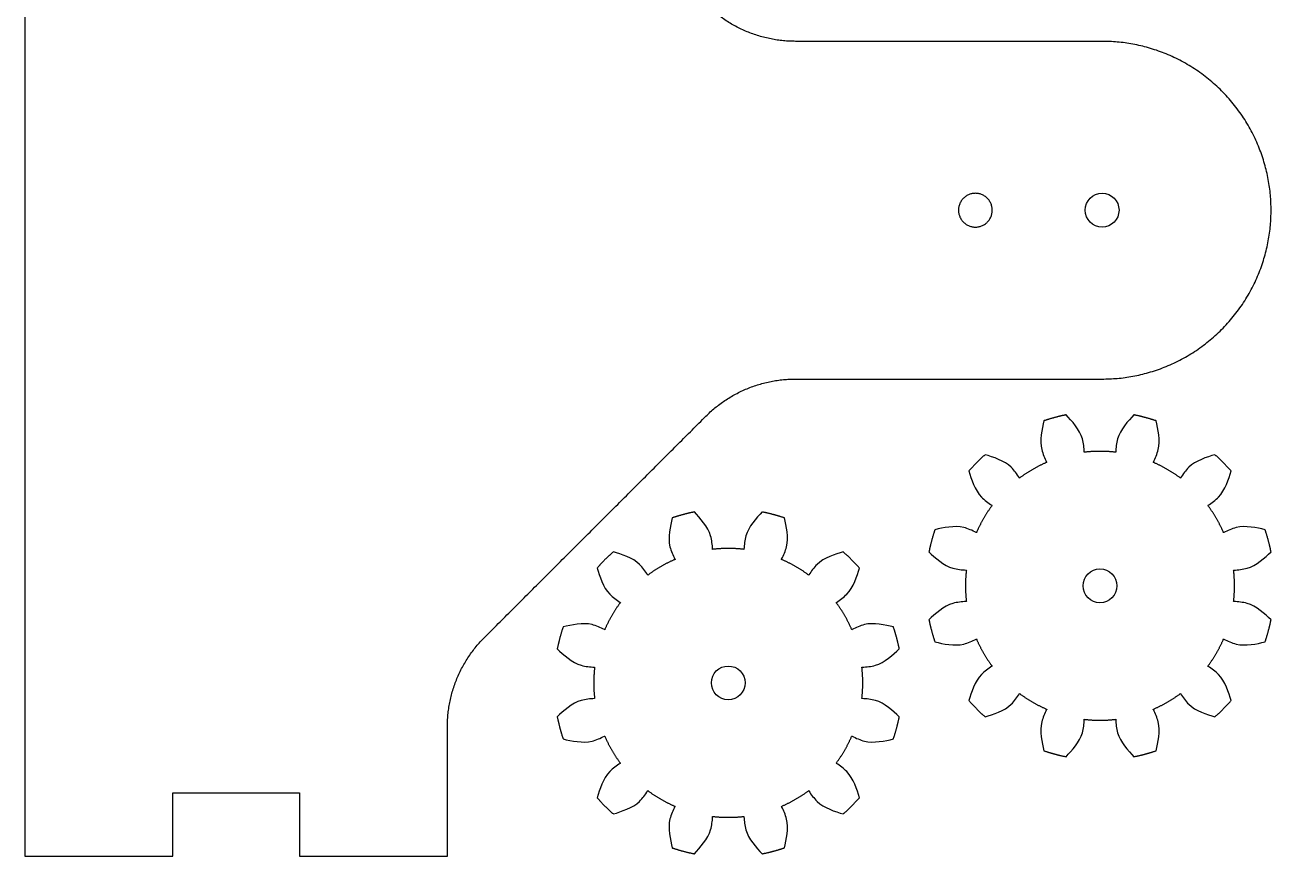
# Model space of a CAD drawing. Header units: millimetres. Extents: x 1087 to 1569, y -1965 to 141.
# Drawn here: x 1091.5 to 1386.5, y -1108 to -911.1 of the extents above; entities that cross this region are included whole.
import ezdxf

# ---------------------------------------------------------------- set-up
doc = ezdxf.new("R2010")
doc.units = ezdxf.units.MM
doc.header["$MEASUREMENT"] = 0
doc.layers.add('exterior', color=96, linetype='Continuous', true_color=0x008000)
doc.layers.add('interior', color=1, linetype='Continuous', true_color=0xff0000)

msp = doc.modelspace()

# ---------------------------------------------------------------- linework, layer by layer
at = {"layer": 'exterior'}
for points, degree in [([(1091.5, -906.21, 0), (1091.5, -955, 0), (1091.5, -1003.79, 0)], 2), ([(1346.5, -915), (1310.21, -915), (1273.93, -915)], 2), ([(1273.93, -995), (1310.21, -995), (1346.5, -995)], 2), ([(1091.5, -1003.79, 0), (1091.5, -1048.39, 0), (1091.5, -1093, 0)], 2), ([(1200.29, -1056.21), (1226.5, -1030), (1252.71, -1003.79)], 2), ([(1349.72, -1012.27), (1349.72, -1012.29), (1349.72, -1012.32), (1349.72, -1012.34)], 3), ([(1261.72, -1035.27), (1261.72, -1035.29), (1261.72, -1035.32), (1261.72, -1035.34)], 3), ([(1191.5, -1093, 0), (1191.5, -1085.21, 0), (1191.5, -1077.43)], 2), ([(1091.5, -1093, 0), (1091.5, -1100.5, 0), (1091.5, -1108)], 2), ([(1126.5, -1108), (1126.5, -1100.5, 0), (1126.5, -1093, 0)], 2), ([(1126.5, -1093, 0), (1141.5, -1093, 0), (1156.5, -1093)], 2), ([(1156.5, -1093), (1156.5, -1100.5, 0), (1156.5, -1108, 0)], 2), ([(1191.5, -1108), (1191.5, -1100.5, 0), (1191.5, -1093, 0)], 2), ([(1091.5, -1108), (1109, -1108), (1126.5, -1108)], 2), ([(1156.5, -1108, 0), (1174, -1108, 0), (1191.5, -1108)], 2)]:
    msp.add_open_spline(points, degree=degree, dxfattribs=at)
for points, weights, degree in [([(1273.93, -915), (1261.5, -915), (1252.71, -906.21)], [1, 0.923879532511, 1], 2), ([(1252.71, -1003.79), (1261.5, -995), (1273.93, -995)], [1, 0.923879532511, 1], 2), ([(1337.97, -1003.48), (1336.19, -1003.84), (1334.43, -1004.31), (1332.71, -1004.89)], [1, 0.998547387537, 0.998547387537, 1], 3), ([(1359.29, -1004.89), (1357.57, -1004.31), (1355.81, -1003.84), (1354.03, -1003.48)], [1, 0.998547387537, 0.998547387537, 1], 3), ([(1318.8, -1012.92), (1317.44, -1014.12), (1316.15, -1015.4), (1314.95, -1016.77)], [1, 0.998547387537, 0.998547387537, 1], 3), ([(1333.41, -1014.72), (1331.12, -1015.7), (1328.96, -1016.95), (1326.96, -1018.44)], [1, 0.995432816344, 0.995432816344, 1], 3), ([(1349.72, -1012.34), (1347.25, -1012.05), (1344.75, -1012.05), (1342.28, -1012.34)], [1, 0.995432816344, 0.995432816344, 1], 3), ([(1365.04, -1018.44), (1363.04, -1016.95), (1360.88, -1015.7), (1358.59, -1014.72)], [1, 0.995432816344, 0.995432816344, 1], 3), ([(1377.05, -1016.77), (1375.85, -1015.41), (1374.56, -1014.12), (1373.2, -1012.92)], [1, 0.998547387537, 0.998547387537, 1], 3), ([(1249.97, -1026.48), (1248.19, -1026.84), (1246.43, -1027.31), (1244.71, -1027.89)], [1, 0.998547387537, 0.998547387537, 1], 3), ([(1271.29, -1027.89), (1269.57, -1027.31), (1267.81, -1026.84), (1266.03, -1026.48)], [1, 0.998547387537, 0.998547387537, 1], 3), ([(1320.47, -1024.93), (1318.98, -1026.93), (1317.73, -1029.09), (1316.75, -1031.38)], [1, 0.995432816344, 0.995432816344, 1], 3), ([(1375.25, -1031.38), (1374.27, -1029.09), (1373.02, -1026.93), (1371.53, -1024.93)], [1, 0.995432816344, 0.995432816344, 1], 3), ([(1306.92, -1030.68), (1306.34, -1032.4), (1305.87, -1034.16), (1305.51, -1035.94)], [1, 0.998547387537, 0.998547387537, 1], 3), ([(1386.49, -1035.94), (1386.13, -1034.16), (1385.66, -1032.4), (1385.08, -1030.68)], [1, 0.998547387537, 0.998547387537, 1], 3), ([(1261.72, -1035.34), (1259.25, -1035.05), (1256.75, -1035.05), (1254.28, -1035.34)], [1, 0.995432816344, 0.995432816344, 1], 3), ([(1230.8, -1035.92), (1229.44, -1037.12), (1228.15, -1038.4), (1226.95, -1039.77)], [1, 0.998547387537, 0.998547387537, 1], 3), ([(1245.41, -1037.72), (1243.12, -1038.7), (1240.96, -1039.95), (1238.96, -1041.44)], [1, 0.995432816344, 0.995432816344, 1], 3), ([(1277.04, -1041.44), (1275.04, -1039.95), (1272.88, -1038.7), (1270.59, -1037.72)], [1, 0.995432816344, 0.995432816344, 1], 3), ([(1289.05, -1039.77), (1287.85, -1038.41), (1286.56, -1037.12), (1285.2, -1035.92)], [1, 0.998547387537, 0.998547387537, 1], 3), ([(1314.37, -1040.25), (1314.08, -1042.72), (1314.08, -1045.21), (1314.37, -1047.69)], [1, 0.995432816344, 0.995432816344, 1], 3), ([(1377.63, -1047.69), (1377.92, -1045.22), (1377.92, -1042.72), (1377.63, -1040.25)], [1, 0.995432816344, 0.995432816344, 1], 3), ([(1232.47, -1047.93), (1230.98, -1049.93), (1229.73, -1052.09), (1228.75, -1054.38)], [1, 0.995432816344, 0.995432816344, 1], 3), ([(1287.25, -1054.38), (1286.27, -1052.09), (1285.02, -1049.93), (1283.53, -1047.93)], [1, 0.995432816344, 0.995432816344, 1], 3), ([(1305.51, -1052), (1305.87, -1053.78), (1306.34, -1055.54), (1306.92, -1057.26)], [1, 0.998547387537, 0.998547387537, 1], 3), ([(1385.08, -1057.26), (1385.66, -1055.54), (1386.13, -1053.78), (1386.49, -1052)], [1, 0.998547387537, 0.998547387537, 1], 3), ([(1218.92, -1053.68), (1218.34, -1055.4), (1217.87, -1057.16), (1217.51, -1058.94)], [1, 0.998547387537, 0.998547387537, 1], 3), ([(1298.49, -1058.94), (1298.13, -1057.16), (1297.66, -1055.4), (1297.08, -1053.68)], [1, 0.998547387537, 0.998547387537, 1], 3), ([(1191.5, -1077.43), (1191.5, -1065), (1200.29, -1056.21)], [1, 0.923879532511, 1], 2), ([(1316.75, -1056.56), (1317.73, -1058.85), (1318.98, -1061.01), (1320.47, -1063)], [1, 0.995432816344, 0.995432816344, 1], 3), ([(1371.53, -1063.01), (1373.02, -1061.01), (1374.27, -1058.85), (1375.25, -1056.56)], [1, 0.995432816344, 0.995432816344, 1], 3), ([(1226.37, -1063.25), (1226.08, -1065.72), (1226.08, -1068.21), (1226.37, -1070.69)], [1, 0.995432816344, 0.995432816344, 1], 3), ([(1289.63, -1070.69), (1289.92, -1068.22), (1289.92, -1065.72), (1289.63, -1063.25)], [1, 0.995432816344, 0.995432816344, 1], 3), ([(1326.96, -1069.5), (1328.96, -1070.99), (1331.12, -1072.23), (1333.41, -1073.22)], [1, 0.995432816344, 0.995432816344, 1], 3), ([(1358.59, -1073.22), (1360.88, -1072.23), (1363.04, -1070.99), (1365.04, -1069.5)], [1, 0.995432816344, 0.995432816344, 1], 3), ([(1314.95, -1071.16), (1316.15, -1072.53), (1317.44, -1073.82), (1318.8, -1075.02)], [1, 0.998547387537, 0.998547387537, 1], 3), ([(1373.2, -1075.02), (1374.56, -1073.82), (1375.85, -1072.53), (1377.05, -1071.17)], [1, 0.998547387537, 0.998547387537, 1], 3), ([(1217.51, -1075), (1217.87, -1076.78), (1218.34, -1078.54), (1218.92, -1080.26)], [1, 0.998547387537, 0.998547387537, 1], 3), ([(1297.08, -1080.26), (1297.66, -1078.54), (1298.13, -1076.78), (1298.49, -1075)], [1, 0.998547387537, 0.998547387537, 1], 3), ([(1342.28, -1075.6), (1344.75, -1075.89), (1347.25, -1075.89), (1349.72, -1075.6)], [1, 0.995432816344, 0.995432816344, 1], 3), ([(1228.75, -1079.56), (1229.73, -1081.85), (1230.98, -1084.01), (1232.47, -1086)], [1, 0.995432816344, 0.995432816344, 1], 3), ([(1283.53, -1086.01), (1285.02, -1084.01), (1286.27, -1081.85), (1287.25, -1079.56)], [1, 0.995432816344, 0.995432816344, 1], 3), ([(1332.71, -1083.05), (1334.43, -1083.63), (1336.19, -1084.1), (1337.97, -1084.45)], [1, 0.998547387537, 0.998547387537, 1], 3), ([(1354.03, -1084.46), (1355.81, -1084.1), (1357.57, -1083.63), (1359.29, -1083.05)], [1, 0.998547387537, 0.998547387537, 1], 3), ([(1226.95, -1094.16), (1228.15, -1095.53), (1229.44, -1096.82), (1230.8, -1098.02)], [1, 0.998547387537, 0.998547387537, 1], 3), ([(1238.96, -1092.5), (1240.96, -1093.99), (1243.12, -1095.23), (1245.41, -1096.22)], [1, 0.995432816344, 0.995432816344, 1], 3), ([(1270.59, -1096.22), (1272.88, -1095.23), (1275.04, -1093.99), (1277.04, -1092.5)], [1, 0.995432816344, 0.995432816344, 1], 3), ([(1285.2, -1098.02), (1286.56, -1096.82), (1287.85, -1095.53), (1289.05, -1094.17)], [1, 0.998547387537, 0.998547387537, 1], 3), ([(1254.28, -1098.6), (1256.75, -1098.89), (1259.25, -1098.89), (1261.72, -1098.6)], [1, 0.995432816344, 0.995432816344, 1], 3), ([(1244.71, -1106.05), (1246.43, -1106.63), (1248.19, -1107.1), (1249.97, -1107.45)], [1, 0.998547387537, 0.998547387537, 1], 3), ([(1266.03, -1107.46), (1267.81, -1107.1), (1269.57, -1106.63), (1271.29, -1106.05)], [1, 0.998547387537, 0.998547387537, 1], 3)]:
    msp.add_rational_spline(points, weights, degree=degree, dxfattribs=at)
msp.add_rational_spline([(1346.5, -995), (1386.5, -995), (1386.5, -955), (1386.5, -915), (1346.5, -915)], [1, 0.707106781187, 1, 0.707106781187, 1], degree=2, knots=[319.41322, 319.41322, 319.41322, 397.953036, 397.953036, 476.492852, 476.492852, 476.492852], dxfattribs=at)
for points, knots in [([(1332.71, -1004.89), (1332.28, -1006.76), (1331.63, -1009.6), (1332.2, -1011.72), (1332.48, -1012.75), (1332.89, -1013.74), (1333.37, -1014.65), (1333.39, -1014.67), (1333.4, -1014.7), (1333.41, -1014.72)], [-101.445812, -101.445812, -101.445812, -101.445812, -100.678708, -100.678708, -100.678708, -99.889049, -99.889049, -99.889049, -99.870059, -99.870059, -99.870059, -99.870059]), ([(1342.28, -1012.34), (1342.28, -1012.32), (1342.28, -1012.29), (1342.28, -1012.27), (1342.24, -1011.23), (1342.1, -1010.17), (1341.83, -1009.14), (1341.26, -1007.02), (1339.28, -1004.88), (1337.97, -1003.48)], [-104.46169, -104.46169, -104.46169, -104.46169, -104.442641, -104.442641, -104.442641, -103.652974, -103.652974, -103.652974, -102.885889, -102.885889, -102.885889, -102.885889]), ([(1354.03, -1003.48), (1352.73, -1004.88), (1350.74, -1007.02), (1350.17, -1009.14), (1349.9, -1010.17), (1349.76, -1011.23), (1349.72, -1012.27)], [-22.838476, -22.838476, -22.838476, -22.838476, -22.071372, -22.071372, -22.071372, -21.281712, -21.281712, -21.281712, -21.281712]), ([(1358.59, -1014.72), (1358.6, -1014.7), (1358.62, -1014.67), (1358.63, -1014.65), (1359.11, -1013.74), (1359.53, -1012.75), (1359.8, -1011.72), (1360.37, -1009.6), (1359.72, -1006.76), (1359.29, -1004.89)], [-25.854354, -25.854354, -25.854354, -25.854354, -25.835305, -25.835305, -25.835305, -25.045637, -25.045637, -25.045637, -24.278552, -24.278552, -24.278552, -24.278552]), ([(1326.96, -1018.44), (1326.95, -1018.42), (1326.94, -1018.4), (1326.92, -1018.38), (1326.38, -1017.5), (1325.73, -1016.65), (1324.97, -1015.89), (1323.42, -1014.34), (1320.63, -1013.48), (1318.8, -1012.92)], [-97.315569, -97.315569, -97.315569, -97.315569, -97.29652, -97.29652, -97.29652, -96.506852, -96.506852, -96.506852, -95.739767, -95.739767, -95.739767, -95.739767]), ([(1373.2, -1012.92), (1371.37, -1013.48), (1368.58, -1014.34), (1367.03, -1015.9), (1366.27, -1016.65), (1365.63, -1017.5), (1365.08, -1018.38), (1365.06, -1018.4), (1365.05, -1018.42), (1365.04, -1018.44)], [-29.984597, -29.984597, -29.984597, -29.984597, -29.217493, -29.217493, -29.217493, -28.427833, -28.427833, -28.427833, -28.408844, -28.408844, -28.408844, -28.408844]), ([(1314.95, -1016.77), (1315.52, -1018.6), (1316.37, -1021.39), (1317.93, -1022.94), (1318.68, -1023.69), (1319.53, -1024.34), (1320.41, -1024.89), (1320.43, -1024.91), (1320.45, -1024.92), (1320.47, -1024.93)], [-94.299691, -94.299691, -94.299691, -94.299691, -93.532587, -93.532587, -93.532587, -92.742927, -92.742927, -92.742927, -92.723938, -92.723938, -92.723938, -92.723938]), ([(1371.53, -1024.93), (1371.55, -1024.92), (1371.57, -1024.91), (1371.59, -1024.89), (1372.47, -1024.34), (1373.32, -1023.7), (1374.07, -1022.94), (1375.63, -1021.39), (1376.49, -1018.6), (1377.05, -1016.77)], [-33.000475, -33.000475, -33.000475, -33.000475, -32.981426, -32.981426, -32.981426, -32.191759, -32.191759, -32.191759, -31.424674, -31.424674, -31.424674, -31.424674]), ([(1254.28, -1035.34), (1254.28, -1035.32), (1254.28, -1035.29), (1254.28, -1035.27), (1254.24, -1034.23), (1254.1, -1033.17), (1253.83, -1032.14), (1253.26, -1030.02), (1251.28, -1027.88), (1249.97, -1026.48)], [-104.46169, -104.46169, -104.46169, -104.46169, -104.442641, -104.442641, -104.442641, -103.652974, -103.652974, -103.652974, -102.885889, -102.885889, -102.885889, -102.885889]), ([(1266.03, -1026.48), (1264.73, -1027.88), (1262.74, -1030.02), (1262.17, -1032.14), (1261.9, -1033.17), (1261.76, -1034.23), (1261.72, -1035.27)], [-22.838476, -22.838476, -22.838476, -22.838476, -22.071372, -22.071372, -22.071372, -21.281712, -21.281712, -21.281712, -21.281712]), ([(1244.71, -1027.89), (1244.28, -1029.76), (1243.63, -1032.6), (1244.2, -1034.72), (1244.48, -1035.75), (1244.89, -1036.74), (1245.37, -1037.65), (1245.39, -1037.67), (1245.4, -1037.7), (1245.41, -1037.72)], [-101.445812, -101.445812, -101.445812, -101.445812, -100.678708, -100.678708, -100.678708, -99.889049, -99.889049, -99.889049, -99.870059, -99.870059, -99.870059, -99.870059]), ([(1270.59, -1037.72), (1270.6, -1037.7), (1270.62, -1037.67), (1270.63, -1037.65), (1271.11, -1036.74), (1271.53, -1035.75), (1271.8, -1034.72), (1272.37, -1032.6), (1271.72, -1029.76), (1271.29, -1027.89)], [-25.854354, -25.854354, -25.854354, -25.854354, -25.835305, -25.835305, -25.835305, -25.045637, -25.045637, -25.045637, -24.278552, -24.278552, -24.278552, -24.278552]), ([(1316.75, -1031.38), (1316.73, -1031.37), (1316.71, -1031.35), (1316.68, -1031.34), (1315.77, -1030.86), (1314.78, -1030.44), (1313.75, -1030.17), (1311.63, -1029.6), (1308.79, -1030.25), (1306.92, -1030.68)], [-90.169447, -90.169447, -90.169447, -90.169447, -90.150398, -90.150398, -90.150398, -89.360731, -89.360731, -89.360731, -88.593646, -88.593646, -88.593646, -88.593646]), ([(1385.08, -1030.68), (1383.21, -1030.25), (1380.37, -1029.6), (1378.25, -1030.17), (1377.22, -1030.45), (1376.23, -1030.86), (1375.32, -1031.34), (1375.3, -1031.36), (1375.27, -1031.37), (1375.25, -1031.38)], [-37.130719, -37.130719, -37.130719, -37.130719, -36.363615, -36.363615, -36.363615, -35.573955, -35.573955, -35.573955, -35.554966, -35.554966, -35.554966, -35.554966]), ([(1238.96, -1041.44), (1238.95, -1041.42), (1238.94, -1041.4), (1238.92, -1041.38), (1238.38, -1040.5), (1237.73, -1039.65), (1236.97, -1038.89), (1235.42, -1037.34), (1232.63, -1036.48), (1230.8, -1035.92)], [-97.315569, -97.315569, -97.315569, -97.315569, -97.29652, -97.29652, -97.29652, -96.506852, -96.506852, -96.506852, -95.739767, -95.739767, -95.739767, -95.739767]), ([(1285.2, -1035.92), (1283.37, -1036.48), (1280.58, -1037.34), (1279.03, -1038.9), (1278.27, -1039.65), (1277.63, -1040.5), (1277.08, -1041.38), (1277.06, -1041.4), (1277.05, -1041.42), (1277.04, -1041.44)], [-29.984597, -29.984597, -29.984597, -29.984597, -29.217493, -29.217493, -29.217493, -28.427833, -28.427833, -28.427833, -28.408844, -28.408844, -28.408844, -28.408844]), ([(1305.51, -1035.94), (1306.92, -1037.24), (1309.05, -1039.23), (1311.17, -1039.8), (1312.2, -1040.07), (1313.26, -1040.21), (1314.3, -1040.24), (1314.32, -1040.25), (1314.35, -1040.25), (1314.37, -1040.25)], [-87.153569, -87.153569, -87.153569, -87.153569, -86.386465, -86.386465, -86.386465, -85.596806, -85.596806, -85.596806, -85.577816, -85.577816, -85.577816, -85.577816]), ([(1377.63, -1040.25), (1377.65, -1040.25), (1377.68, -1040.25), (1377.7, -1040.25), (1378.74, -1040.21), (1379.8, -1040.07), (1380.83, -1039.8), (1382.95, -1039.23), (1385.08, -1037.25), (1386.49, -1035.94)], [-40.146597, -40.146597, -40.146597, -40.146597, -40.127548, -40.127548, -40.127548, -39.33788, -39.33788, -39.33788, -38.570795, -38.570795, -38.570795, -38.570795]), ([(1226.95, -1039.77), (1227.52, -1041.6), (1228.37, -1044.39), (1229.93, -1045.94), (1230.68, -1046.69), (1231.53, -1047.34), (1232.41, -1047.89), (1232.43, -1047.91), (1232.45, -1047.92), (1232.47, -1047.93)], [-94.299691, -94.299691, -94.299691, -94.299691, -93.532587, -93.532587, -93.532587, -92.742927, -92.742927, -92.742927, -92.723938, -92.723938, -92.723938, -92.723938]), ([(1283.53, -1047.93), (1283.55, -1047.92), (1283.57, -1047.91), (1283.59, -1047.89), (1284.47, -1047.34), (1285.32, -1046.7), (1286.07, -1045.94), (1287.63, -1044.39), (1288.49, -1041.6), (1289.05, -1039.77)], [-33.000475, -33.000475, -33.000475, -33.000475, -32.981426, -32.981426, -32.981426, -32.191759, -32.191759, -32.191759, -31.424674, -31.424674, -31.424674, -31.424674]), ([(1314.37, -1047.69), (1314.35, -1047.69), (1314.32, -1047.69), (1314.3, -1047.69), (1313.26, -1047.73), (1312.2, -1047.87), (1311.17, -1048.14), (1309.05, -1048.71), (1306.92, -1050.69), (1305.51, -1052)], [-83.023326, -83.023326, -83.023326, -83.023326, -83.004277, -83.004277, -83.004277, -82.214609, -82.214609, -82.214609, -81.447524, -81.447524, -81.447524, -81.447524]), ([(1386.49, -1052), (1385.08, -1050.69), (1382.95, -1048.71), (1380.83, -1048.14), (1379.8, -1047.87), (1378.74, -1047.73), (1377.7, -1047.69), (1377.68, -1047.69), (1377.65, -1047.69), (1377.63, -1047.69)], [-44.27684, -44.27684, -44.27684, -44.27684, -43.509736, -43.509736, -43.509736, -42.720076, -42.720076, -42.720076, -42.701087, -42.701087, -42.701087, -42.701087]), ([(1228.75, -1054.38), (1228.73, -1054.37), (1228.71, -1054.35), (1228.68, -1054.34), (1227.77, -1053.86), (1226.78, -1053.44), (1225.75, -1053.17), (1223.63, -1052.6), (1220.79, -1053.25), (1218.92, -1053.68)], [-90.169447, -90.169447, -90.169447, -90.169447, -90.150398, -90.150398, -90.150398, -89.360731, -89.360731, -89.360731, -88.593646, -88.593646, -88.593646, -88.593646]), ([(1297.08, -1053.68), (1295.21, -1053.25), (1292.37, -1052.6), (1290.25, -1053.17), (1289.22, -1053.45), (1288.23, -1053.86), (1287.32, -1054.34), (1287.3, -1054.36), (1287.27, -1054.37), (1287.25, -1054.38)], [-37.130719, -37.130719, -37.130719, -37.130719, -36.363615, -36.363615, -36.363615, -35.573955, -35.573955, -35.573955, -35.554966, -35.554966, -35.554966, -35.554966]), ([(1217.51, -1058.94), (1218.92, -1060.24), (1221.05, -1062.23), (1223.17, -1062.8), (1224.2, -1063.07), (1225.26, -1063.21), (1226.3, -1063.24), (1226.32, -1063.25), (1226.35, -1063.25), (1226.37, -1063.25)], [-87.153569, -87.153569, -87.153569, -87.153569, -86.386465, -86.386465, -86.386465, -85.596806, -85.596806, -85.596806, -85.577816, -85.577816, -85.577816, -85.577816]), ([(1289.63, -1063.25), (1289.65, -1063.25), (1289.68, -1063.25), (1289.7, -1063.25), (1290.74, -1063.21), (1291.8, -1063.07), (1292.83, -1062.8), (1294.95, -1062.23), (1297.08, -1060.25), (1298.49, -1058.94)], [-40.146597, -40.146597, -40.146597, -40.146597, -40.127548, -40.127548, -40.127548, -39.33788, -39.33788, -39.33788, -38.570795, -38.570795, -38.570795, -38.570795]), ([(1306.92, -1057.26), (1308.79, -1057.69), (1311.63, -1058.34), (1313.75, -1057.77), (1314.78, -1057.49), (1315.77, -1057.08), (1316.68, -1056.59), (1316.7, -1056.58), (1316.73, -1056.57), (1316.75, -1056.56)], [-80.007448, -80.007448, -80.007448, -80.007448, -79.240344, -79.240344, -79.240344, -78.450684, -78.450684, -78.450684, -78.431695, -78.431695, -78.431695, -78.431695]), ([(1375.25, -1056.56), (1375.27, -1056.57), (1375.29, -1056.58), (1375.32, -1056.6), (1376.23, -1057.08), (1377.22, -1057.49), (1378.25, -1057.77), (1380.37, -1058.34), (1383.21, -1057.69), (1385.08, -1057.26)], [-47.292718, -47.292718, -47.292718, -47.292718, -47.273669, -47.273669, -47.273669, -46.484002, -46.484002, -46.484002, -45.716917, -45.716917, -45.716917, -45.716917]), ([(1320.47, -1063), (1320.45, -1063.02), (1320.43, -1063.03), (1320.41, -1063.04), (1319.53, -1063.59), (1318.68, -1064.24), (1317.93, -1064.99), (1316.37, -1066.55), (1315.51, -1069.33), (1314.95, -1071.16)], [-75.877204, -75.877204, -75.877204, -75.877204, -75.858155, -75.858155, -75.858155, -75.068488, -75.068488, -75.068488, -74.301403, -74.301403, -74.301403, -74.301403]), ([(1377.05, -1071.17), (1376.48, -1069.34), (1375.63, -1066.55), (1374.07, -1065), (1373.32, -1064.24), (1372.47, -1063.6), (1371.59, -1063.05), (1371.57, -1063.03), (1371.55, -1063.02), (1371.53, -1063.01)], [-51.422962, -51.422962, -51.422962, -51.422962, -50.655858, -50.655858, -50.655858, -49.866198, -49.866198, -49.866198, -49.847209, -49.847209, -49.847209, -49.847209]), ([(1226.37, -1070.69), (1226.35, -1070.69), (1226.32, -1070.69), (1226.3, -1070.69), (1225.26, -1070.73), (1224.2, -1070.87), (1223.17, -1071.14), (1221.05, -1071.71), (1218.92, -1073.69), (1217.51, -1075)], [-83.023326, -83.023326, -83.023326, -83.023326, -83.004277, -83.004277, -83.004277, -82.214609, -82.214609, -82.214609, -81.447524, -81.447524, -81.447524, -81.447524]), ([(1298.49, -1075), (1297.08, -1073.69), (1294.95, -1071.71), (1292.83, -1071.14), (1291.8, -1070.87), (1290.74, -1070.73), (1289.7, -1070.69), (1289.68, -1070.69), (1289.65, -1070.69), (1289.63, -1070.69)], [-44.27684, -44.27684, -44.27684, -44.27684, -43.509736, -43.509736, -43.509736, -42.720076, -42.720076, -42.720076, -42.701087, -42.701087, -42.701087, -42.701087]), ([(1318.8, -1075.02), (1320.63, -1074.45), (1323.42, -1073.6), (1324.97, -1072.04), (1325.73, -1071.29), (1326.37, -1070.44), (1326.92, -1069.56), (1326.94, -1069.54), (1326.95, -1069.52), (1326.96, -1069.5)], [-72.861326, -72.861326, -72.861326, -72.861326, -72.094222, -72.094222, -72.094222, -71.304563, -71.304563, -71.304563, -71.285573, -71.285573, -71.285573, -71.285573]), ([(1365.04, -1069.5), (1365.05, -1069.52), (1365.06, -1069.54), (1365.08, -1069.56), (1365.62, -1070.44), (1366.27, -1071.29), (1367.03, -1072.04), (1368.58, -1073.6), (1371.37, -1074.46), (1373.2, -1075.02)], [-54.43884, -54.43884, -54.43884, -54.43884, -54.419791, -54.419791, -54.419791, -53.630123, -53.630123, -53.630123, -52.863038, -52.863038, -52.863038, -52.863038]), ([(1333.41, -1073.22), (1333.4, -1073.24), (1333.38, -1073.26), (1333.37, -1073.29), (1332.89, -1074.2), (1332.47, -1075.19), (1332.2, -1076.21), (1331.63, -1078.34), (1332.28, -1081.18), (1332.71, -1083.05)], [-68.731083, -68.731083, -68.731083, -68.731083, -68.712034, -68.712034, -68.712034, -67.922366, -67.922366, -67.922366, -67.155281, -67.155281, -67.155281, -67.155281]), ([(1359.29, -1083.05), (1359.72, -1081.18), (1360.37, -1078.34), (1359.8, -1076.22), (1359.52, -1075.19), (1359.11, -1074.2), (1358.63, -1073.29), (1358.61, -1073.26), (1358.6, -1073.24), (1358.59, -1073.22)], [-58.569083, -58.569083, -58.569083, -58.569083, -57.801979, -57.801979, -57.801979, -57.012319, -57.012319, -57.012319, -56.99333, -56.99333, -56.99333, -56.99333]), ([(1337.97, -1084.45), (1339.27, -1083.05), (1341.26, -1080.92), (1341.83, -1078.79), (1342.1, -1077.77), (1342.24, -1076.71), (1342.28, -1075.67), (1342.28, -1075.65), (1342.28, -1075.62), (1342.28, -1075.6)], [-65.715205, -65.715205, -65.715205, -65.715205, -64.948101, -64.948101, -64.948101, -64.158441, -64.158441, -64.158441, -64.139452, -64.139452, -64.139452, -64.139452]), ([(1349.72, -1075.6), (1349.72, -1075.62), (1349.72, -1075.65), (1349.72, -1075.67), (1349.76, -1076.71), (1349.9, -1077.77), (1350.17, -1078.79), (1350.74, -1080.92), (1352.72, -1083.05), (1354.03, -1084.46)], [-61.584961, -61.584961, -61.584961, -61.584961, -61.565912, -61.565912, -61.565912, -60.776245, -60.776245, -60.776245, -60.00916, -60.00916, -60.00916, -60.00916]), ([(1218.92, -1080.26), (1220.79, -1080.69), (1223.63, -1081.34), (1225.75, -1080.77), (1226.78, -1080.49), (1227.77, -1080.08), (1228.68, -1079.59), (1228.7, -1079.58), (1228.73, -1079.57), (1228.75, -1079.56)], [-80.007448, -80.007448, -80.007448, -80.007448, -79.240344, -79.240344, -79.240344, -78.450684, -78.450684, -78.450684, -78.431695, -78.431695, -78.431695, -78.431695]), ([(1287.25, -1079.56), (1287.27, -1079.57), (1287.29, -1079.58), (1287.32, -1079.6), (1288.23, -1080.08), (1289.22, -1080.49), (1290.25, -1080.77), (1292.37, -1081.34), (1295.21, -1080.69), (1297.08, -1080.26)], [-47.292718, -47.292718, -47.292718, -47.292718, -47.273669, -47.273669, -47.273669, -46.484002, -46.484002, -46.484002, -45.716917, -45.716917, -45.716917, -45.716917]), ([(1232.47, -1086), (1232.45, -1086.02), (1232.43, -1086.03), (1232.41, -1086.04), (1231.53, -1086.59), (1230.68, -1087.24), (1229.93, -1087.99), (1228.37, -1089.55), (1227.51, -1092.33), (1226.95, -1094.16)], [-75.877204, -75.877204, -75.877204, -75.877204, -75.858155, -75.858155, -75.858155, -75.068488, -75.068488, -75.068488, -74.301403, -74.301403, -74.301403, -74.301403]), ([(1289.05, -1094.17), (1288.48, -1092.34), (1287.63, -1089.55), (1286.07, -1088), (1285.32, -1087.24), (1284.47, -1086.6), (1283.59, -1086.05), (1283.57, -1086.03), (1283.55, -1086.02), (1283.53, -1086.01)], [-51.422962, -51.422962, -51.422962, -51.422962, -50.655858, -50.655858, -50.655858, -49.866198, -49.866198, -49.866198, -49.847209, -49.847209, -49.847209, -49.847209]), ([(1230.8, -1098.02), (1232.63, -1097.45), (1235.42, -1096.6), (1236.97, -1095.04), (1237.73, -1094.29), (1238.37, -1093.44), (1238.92, -1092.56), (1238.94, -1092.54), (1238.95, -1092.52), (1238.96, -1092.5)], [-72.861326, -72.861326, -72.861326, -72.861326, -72.094222, -72.094222, -72.094222, -71.304563, -71.304563, -71.304563, -71.285573, -71.285573, -71.285573, -71.285573]), ([(1277.04, -1092.5), (1277.05, -1092.52), (1277.06, -1092.54), (1277.08, -1092.56), (1277.62, -1093.44), (1278.27, -1094.29), (1279.03, -1095.04), (1280.58, -1096.6), (1283.37, -1097.46), (1285.2, -1098.02)], [-54.43884, -54.43884, -54.43884, -54.43884, -54.419791, -54.419791, -54.419791, -53.630123, -53.630123, -53.630123, -52.863038, -52.863038, -52.863038, -52.863038]), ([(1245.41, -1096.22), (1245.4, -1096.24), (1245.38, -1096.26), (1245.37, -1096.29), (1244.89, -1097.2), (1244.47, -1098.19), (1244.2, -1099.21), (1243.63, -1101.34), (1244.28, -1104.18), (1244.71, -1106.05)], [-68.731083, -68.731083, -68.731083, -68.731083, -68.712034, -68.712034, -68.712034, -67.922366, -67.922366, -67.922366, -67.155281, -67.155281, -67.155281, -67.155281]), ([(1271.29, -1106.05), (1271.72, -1104.18), (1272.37, -1101.34), (1271.8, -1099.22), (1271.52, -1098.19), (1271.11, -1097.2), (1270.63, -1096.29), (1270.61, -1096.26), (1270.6, -1096.24), (1270.59, -1096.22)], [-58.569083, -58.569083, -58.569083, -58.569083, -57.801979, -57.801979, -57.801979, -57.012319, -57.012319, -57.012319, -56.99333, -56.99333, -56.99333, -56.99333]), ([(1249.97, -1107.45), (1251.27, -1106.05), (1253.26, -1103.92), (1253.83, -1101.79), (1254.1, -1100.77), (1254.24, -1099.71), (1254.28, -1098.67), (1254.28, -1098.65), (1254.28, -1098.62), (1254.28, -1098.6)], [-65.715205, -65.715205, -65.715205, -65.715205, -64.948101, -64.948101, -64.948101, -64.158441, -64.158441, -64.158441, -64.139452, -64.139452, -64.139452, -64.139452]), ([(1261.72, -1098.6), (1261.72, -1098.62), (1261.72, -1098.65), (1261.72, -1098.67), (1261.76, -1099.71), (1261.9, -1100.77), (1262.17, -1101.79), (1262.74, -1103.92), (1264.72, -1106.05), (1266.03, -1107.46)], [-61.584961, -61.584961, -61.584961, -61.584961, -61.565912, -61.565912, -61.565912, -60.776245, -60.776245, -60.776245, -60.00916, -60.00916, -60.00916, -60.00916])]:
    msp.add_open_spline(points, degree=3, knots=knots, dxfattribs=at)
at = {"layer": 'interior'}
for centre in [(1346.5, -955), (1346, -1043.97), (1258, -1066.97)]:
    msp.add_circle(centre, 4, dxfattribs=at)
msp.add_rational_spline([(1316.5, -951), (1320.5, -951), (1320.5, -955), (1320.5, -959), (1316.5, -959), (1312.5, -959), (1312.5, -955), (1312.5, -951), (1316.5, -951)], [1, 0.707106781187, 1, 0.707106781187, 1, 0.707106781187, 1, 0.707106851018, 0.999999860338], degree=2, knots=[-25.132741, -25.132741, -25.132741, -18.849556, -18.849556, -12.56637, -12.56637, -6.283184, -6.283184, 0, 0, 0], dxfattribs=at)

doc.saveas('drawing.dxf')
